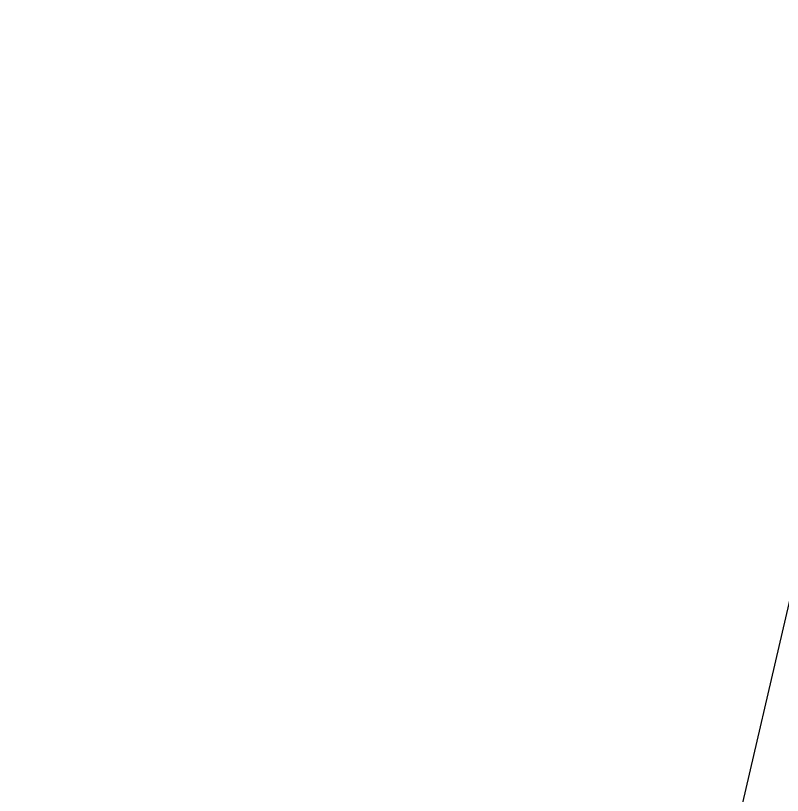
# Model space of a CAD drawing. Header units: metres. Extents: x 3897055 to 3898291, y -5462367 to -5461157.
# Drawn here: x 3897483.5 to 3897746, y -5461424.4 to -5461157.4 of the extents above; entities that cross this region are included whole.
import ezdxf

# ---------------------------------------------------------------- set-up
doc = ezdxf.new("R2010")
doc.units = ezdxf.units.M
doc.layers.add('JBTOB_KO_SPO', color=2, linetype='Continuous', true_color=0xffff00)

msp = doc.modelspace()

# ---------------------------------------------------------------- linework, layer by layer
at = {"layer": 'JBTOB_KO_SPO', "flags": 128}
msp.add_lwpolyline([(3897483.52, -5462354.19), (3897483.72, -5462353.79, 0.000161), (3897487.66, -5462345.98, 0.000483), (3897491.6, -5462338.16, 0.000804), (3897495.51, -5462330.33, 0.001126), (3897499.39, -5462322.49, 0.001448), (3897503.23, -5462314.63, 0.001769), (3897507.02, -5462306.75, 0.002091), (3897510.75, -5462298.83, 0.002413), (3897514.41, -5462290.88, 0.039252), (3897559.86, -5462165.62, 0.002413), (3897562.14, -5462157.17, 0.002091), (3897564.36, -5462148.71, 0.001769), (3897566.5, -5462140.23, 0.001448), (3897568.6, -5462131.73, 0.001126), (3897570.64, -5462123.22, 0.000804), (3897572.66, -5462114.71, 0.000483), (3897574.65, -5462106.19, 0.000161), (3897576.64, -5462097.67), (3897795.18, -5461157.42)], format="xyb", dxfattribs=at)

doc.saveas('drawing.dxf')
